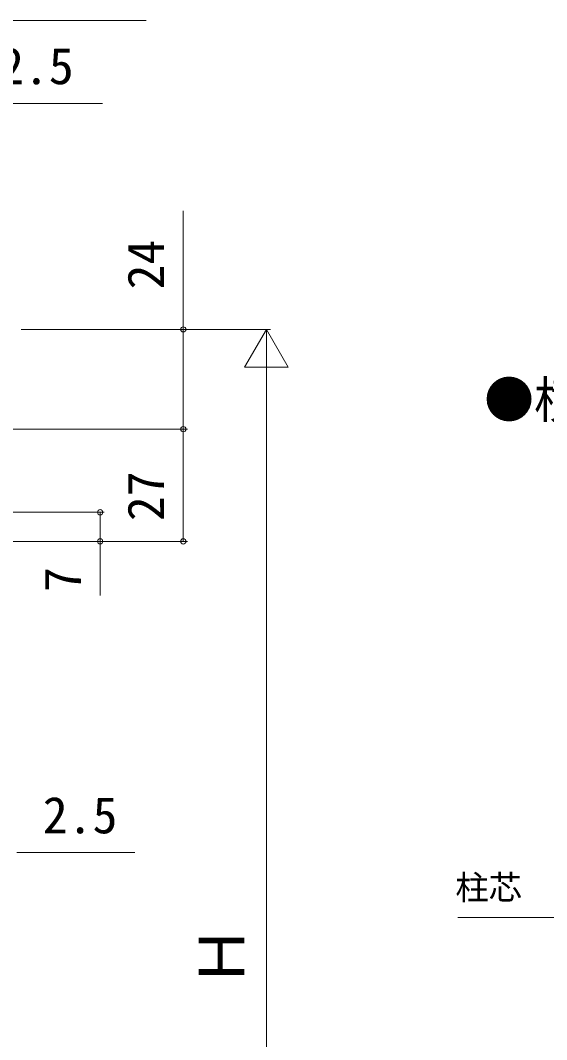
# Model space of a CAD drawing. Units: millimetres, scale not verified. Extents: x -525 to 525, y -783 to 779.
# Drawn here: x -293.2 to -166.6, y 351.4 to 596.7 of the extents above; entities that cross this region are included whole.
import ezdxf
from ezdxf.enums import TextEntityAlignment as Align

# ---------------------------------------------------------------- set-up
doc = ezdxf.new("R2010")
doc.units = ezdxf.units.MM
doc.header["$LTSCALE"] = 4
doc.layers.add('0-2_USER1', color=3, linetype='Continuous')
doc.layers.add('0-7_YKK_D', color=6, linetype='Continuous', lineweight=18)
doc.styles.add('ＭＳ ゴシック', font='')
doc.styles.get('ＭＳ ゴシック').set_extended_font_data('MS Gothic')

msp = doc.modelspace()

# ---------------------------------------------------------------- linework, layer by layer
at = {"layer": '0-7_YKK_D'}
for p, q in [((-293, 522.3), (-233, 522.3)), ((-291, 522.3), (-253, 522.3)), ((-234, 522.3), (-239.25, 513.207)), ((-234, 522.3), (-228.75, 513.207)), ((-234, 522.3), (-234, 504.113)), ((-239.25, 513.207), (-228.75, 513.207)), ((-234, 511.8), (-234, 232.8)), ((-296.5, 498.3), (-253, 498.3)), ((-291, 498.3), (-253, 498.3)), ((-254, 498.3), (-254, 471.3)), ((-337, 478.3), (-273, 478.3)), ((-336, 471.3), (-253, 471.3)), ((-328.5, 471.3), (-273, 471.3)), ((-294, 396.406), (-265.673, 396.406))]:
    msp.add_line(p, q, dxfattribs=at)
for points in [[(-307, 596.671), (-296.5, 596.671), (-262.95, 596.671)], [(-319.5, 576.671), (-307, 576.671), (-273.45, 576.671)], [(-254, 498.3), (-254, 522.3), (-254, 550.839)], [(-274, 478.3), (-274, 471.3), (-274, 458.273)], [(-156.539, 360.794), (-157.199, 363.257), (-161.898, 380.794), (-187.994, 380.794)]]:
    msp.add_lwpolyline(points, dxfattribs=at)
for centre in [(-254, 522.3), (-254, 498.3), (-254, 498.3), (-274, 478.3), (-274, 471.3), (-254, 471.3)]:
    msp.add_circle(centre, 0.637, dxfattribs=at)

# ---------------------------------------------------------------- texts
at = {"layer": '0-2_USER1', "style": 'ＭＳ ゴシック'}
msp.add_text('●横断面図', height=8.798, dxfattribs=at).set_placement((-181.636, 498.362), align=Align.BOTTOM_LEFT)
at = {"layer": '0-7_YKK_D', "style": 'ＭＳ ゴシック'}
for s, height, p in [('12.5', 8.798, (-304.291, 578.671)), ('2.5', 8.798, (-287.786, 398.406)), ('柱芯', 5.865, (-188.539, 383.339))]:
    msp.add_text(s, height=height, dxfattribs=at).set_placement(p, align=Align.BOTTOM_LEFT)
for s, height, p in [('24', 8.798, (-256, 531.93)), ('27', 8.798, (-256, 476.175)), ('7', 8.798, (-276, 459.114)), ('Ｈ', 11, (-236, 363.948))]:
    msp.add_text(s, height=height, rotation=90, dxfattribs=at).set_placement(p, align=Align.BOTTOM_LEFT)

doc.saveas('drawing.dxf')
